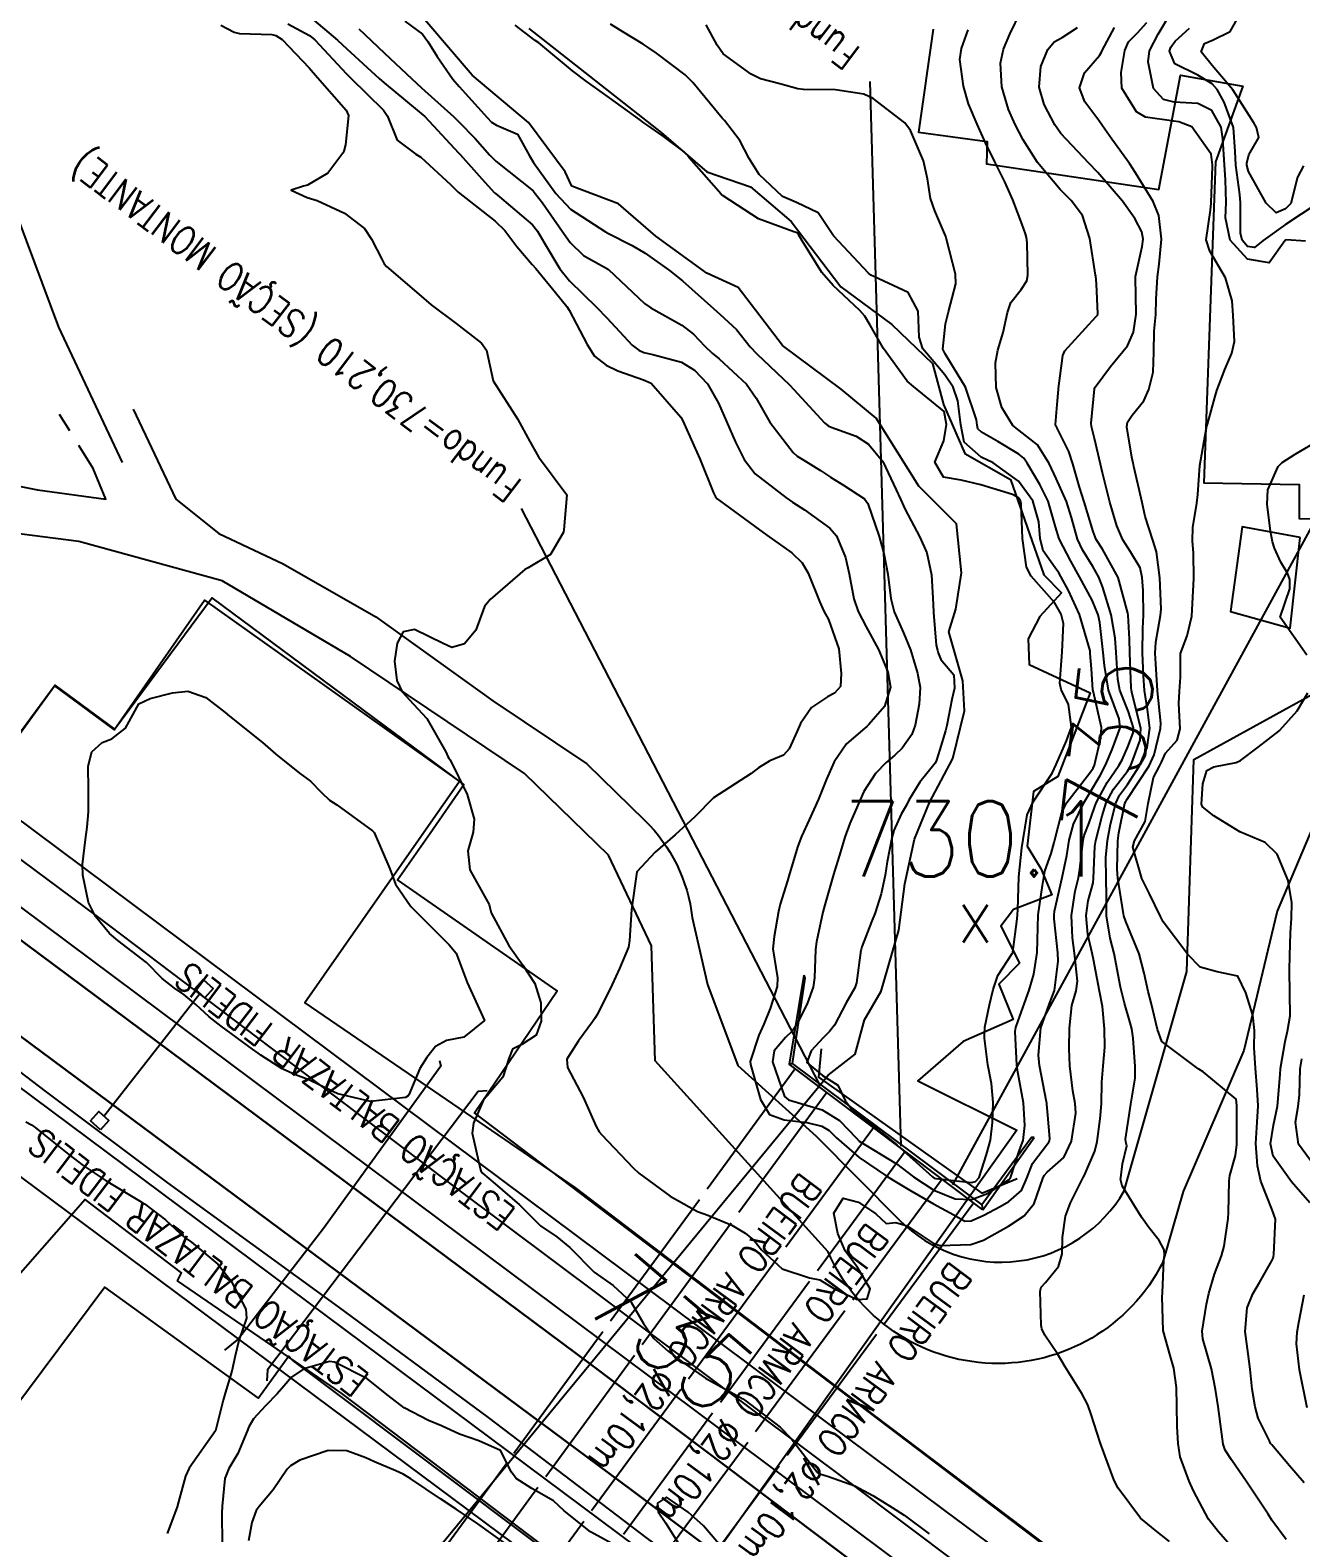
# Model space of a CAD drawing. Header units: metres. Extents: x 318500 to 325275, y 7408834 to 7428799.
# Drawn here: x 323478.1 to 323545.6, y 7420817.1 to 7420897 of the extents above; entities that cross this region are included whole.
import ezdxf
from ezdxf.enums import TextEntityAlignment as Align

# ---------------------------------------------------------------- set-up
doc = ezdxf.new("R2010")
doc.units = ezdxf.units.M
doc.header["$MEASUREMENT"] = 0
doc.linetypes.add('CONTINUO', pattern=[0])
doc.linetypes.add('TRACEJADO', pattern=[8.7, 8, -0.7])
for name, color, linetype in [('ALA', 45, 'Continuous'), ('BUEIRO', 151, 'Continuous'), ('Cotas', 45, 'Continuous'), ('Curvas de Nivel 1m', 11, 'Continuous'), ('Curvas de Nivel 5m', 15, 'Continuous'), ('Divisas', 45, 'Continuous'), ('Edificações', 30, 'Continuous'), ('Estação', 45, 'Continuous'), ('Hidrografia', 140, 'Continuous'), ('Linha Férrea', 20, 'Continuous'), ('PLATAFORMA', 45, 'Continuous'), ('Pontes_Viadutos_Tubos', 190, 'Continuous'), ('Pontos Cotados', 45, 'Continuous'), ('Pórticos', 45, 'Continuous'), ('TEXTO', 45, 'Continuous'), ('Vias Primárias', 230, 'Continuous'), ('Vias Secundárias', 230, 'Continuous')]:
    doc.layers.add(name, color=color, linetype=linetype)
doc.styles.add('ROMANS', font='romans', dxfattribs={"height": 0.2})
doc.styles.add('Style-STANDARD', font='STANDARD.shx')

# ---------------------------------------------------------------- blocks, each defined once
blk = doc.blocks.new('ELVTXT_52')
at = {"layer": 'Pontos Cotados', "linetype": 'Continuous', "style": 'Style-STANDARD'}
for s, height, p in [('730.1', 4, (0, 4)), ('x', 3, (0, 0))]:
    blk.add_text(s, height=height, dxfattribs=at).set_placement(p, align=Align.MIDDLE_CENTER)

msp = doc.modelspace()

# ---------------------------------------------------------------- linework, layer by layer
at = {"layer": 'ALA', "linetype": 'CONTINUO'}
for points in [[(323519.205, 7420846.707, 732.003), (323518.435, 7420841.983, 733.156)], [(323519.205, 7420846.707, 732.003), (323519.265, 7420846.564, 731.702), (323518.595, 7420842.023, 730.052)], [(323518.435, 7420841.983, 733.156), (323518.595, 7420842.023, 730.052), (323528.673, 7420834.513, 730.052), (323528.723, 7420834.243, 733.393)], [(323531.457, 7420838.082, 733.206), (323531.309, 7420838.091, 731.138), (323528.673, 7420834.513, 730.052)], [(323528.723, 7420834.243, 733.393), (323531.457, 7420838.082, 733.206)]]:
    msp.add_polyline3d(points, dxfattribs=at)
at = {"layer": 'BUEIRO', "linetype": 'TRACEJADO', "flags": 128}
for points in [[(323502.773, 7420811.246), (323522.914, 7420838.613)], [(323504.461, 7420809.997), (323524.593, 7420837.35)], [(323526.564, 7420835.867), (323506.398, 7420808.564)], [(323528.242, 7420834.605), (323508.087, 7420807.315)]]:
    msp.add_lwpolyline(points, dxfattribs=at)
at = {"layer": 'BUEIRO', "linetype": 'CONTINUO'}
msp.add_polyline3d([(323528.723, 7420834.243, 733.393), (323518.435, 7420841.983, 733.156)], dxfattribs=at)
at = {"layer": 'Curvas de Nivel 1m', "flags": 128}
for points, elevation in [([(323545.874, 7420885.734), (323544.861, 7420885.809), (323544.8, 7420885.783), (323544.769, 7420885.75), (323543.95, 7420884.595), (323542.785, 7420884.78), (323541.867, 7420885.789), (323541.622, 7420886.982), (323541.65, 7420887.792), (323541.627, 7420889.004), (323541.564, 7420889.793), (323541.482, 7420891.182), (323541.389, 7420891.795), (323540.889, 7420892.685), (323540.146, 7420893.065), (323538.893, 7420893.131), (323538.323, 7420893.267), (323537.799, 7420893.847), (323537.506, 7420895.266), (323537.583, 7420895.85), (323538.048, 7420896.739), (323538.701, 7420897.834)], 739), ([(323491.777, 7420897.296), (323492.932, 7420896.674), (323493.217, 7420896.437), (323494.903, 7420894.64), (323495.116, 7420894.417), (323496.875, 7420892.697), (323497.081, 7420892.387), (323497.593, 7420891.115), (323498.582, 7420890.364), (323498.848, 7420890.21), (323500.422, 7420888.748), (323500.82, 7420888.36), (323500.843, 7420888.34), (323502.798, 7420886.81), (323503.308, 7420886.302), (323503.948, 7420885.459), (323504.772, 7420884.493), (323504.957, 7420884.278), (323506.001, 7420883.018), (323506.613, 7420882.261), (323506.737, 7420882.068), (323507.694, 7420880.245), (323508.082, 7420879.618), (323508.699, 7420879.15), (323509.318, 7420878.843), (323510.692, 7420878.359), (323511.089, 7420878.196), (323512.663, 7420876.385), (323512.77, 7420876.178), (323513.358, 7420874.88), (323513.684, 7420874.164), (323514.413, 7420872.353), (323514.509, 7420872.152), (323514.608, 7420872.041), (323514.992, 7420871.756), (323516.587, 7420870.583), (323517.25, 7420870.113), (323518.571, 7420869.17), (323519.119, 7420868.645), (323519.442, 7420868.087), (323520.061, 7420866.553), (323520.273, 7420866.074), (323520.523, 7420865.619), (323521.061, 7420864.062), (323521.188, 7420862.761), (323521.154, 7420862.06), (323520.833, 7420861.706), (323520.472, 7420861.507), (323519.608, 7420860.938), (323519.029, 7420860.091), (323518.855, 7420859.682), (323518.43, 7420858.756), (323518.121, 7420858.406), (323517.393, 7420858.11), (323516.799, 7420857.733), (323516.413, 7420857.442), (323514.4, 7420856.15), (323513.418, 7420855.131), (323512.37, 7420854.18), (323511.3, 7420853.246), (323510.34, 7420852.2), (323510.041, 7420850.204), (323509.944, 7420848.556), (323509.882, 7420848.206), (323509.414, 7420847.072), (323509.024, 7420846.219), (323508.244, 7420844.642), (323508.085, 7420844.388), (323507.967, 7420844.233), (323507.233, 7420843.232), (323506.605, 7420842.246), (323506.649, 7420841.8), (323507.473, 7420840.237), (323508.164, 7420838.671), (323508.324, 7420838.39), (323508.469, 7420838.225), (323510.134, 7420836.465), (323510.432, 7420836.195), (323512.112, 7420834.971), (323513.557, 7420834.155), (323514.098, 7420833.957), (323515.386, 7420833.424), (323516.089, 7420832.995), (323516.573, 7420832.601), (323516.957, 7420832.107), (323518.065, 7420831.097), (323519.511, 7420830.623), (323520.057, 7420830.518), (323520.812, 7420830.059), (323522.041, 7420829.463), (323522.575, 7420829.498), (323522.738, 7420830.03), (323522.067, 7420831.164), (323521.408, 7420832.05), (323521.01, 7420832.977), (323520.807, 7420834.059), (323521.306, 7420834.858), (323522.109, 7420834.642), (323523.037, 7420834.026), (323523.584, 7420833.507), (323524.095, 7420833.558), (323524.705, 7420833.393), (323526.085, 7420832.46), (323526.436, 7420832.338), (323528.084, 7420832.404), (323528.756, 7420832.622), (323530.094, 7420833.364), (323530.912, 7420833.928), (323531.455, 7420834.575), (323531.921, 7420835.913), (323531.978, 7420836.067), (323532.135, 7420836.243), (323533.021, 7420837.022), (323533.428, 7420837.891), (323533.661, 7420839.374), (323533.639, 7420839.888), (323533.508, 7420840.572), (323533.343, 7420841.893), (323533.31, 7420842.808), (323533.326, 7420843.894), (323533.456, 7420845.096), (323533.691, 7420845.889), (323533.753, 7420846.402), (323533.603, 7420847.89), (323533.493, 7420848.702), (323533.432, 7420849.893), (323533.631, 7420851.188), (323533.8, 7420851.888), (323533.88, 7420852.354), (323534.051, 7420853.885), (323534.113, 7420854.145), (323534.384, 7420854.818), (323534.651, 7420855.623), (323534.742, 7420855.877), (323535.326, 7420856.955), (323535.949, 7420857.865), (323536.125, 7420858.162), (323536.435, 7420858.863), (323536.71, 7420859.592), (323536.723, 7420859.856), (323536.463, 7420860.708), (323536.013, 7420861.865), (323535.904, 7420862.448), (323535.818, 7420863.867), (323535.754, 7420864.625), (323535.549, 7420865.87), (323535.107, 7420867.319), (323534.887, 7420867.877), (323534.566, 7420868.449), (323534.02, 7420869.334), (323533.762, 7420869.892), (323533.441, 7420871.054), (323533.179, 7420871.901), (323532.628, 7420873.126), (323532.247, 7420873.916), (323531.627, 7420874.903), (323530.657, 7420875.674), (323530.318, 7420875.943), (323529.736, 7420876.887), (323529.436, 7420877.953), (323529.391, 7420879.272), (323529.514, 7420879.952), (323529.802, 7420880.877), (323530.043, 7420881.947), (323530.208, 7420882.486), (323530.758, 7420883.169), (323531.065, 7420883.636), (323531.111, 7420883.935), (323531.072, 7420885.66), (323531.038, 7420885.936), (323530.985, 7420886.121), (323530.807, 7420886.632), (323530.32, 7420887.945), (323529.898, 7420888.885), (323529.358, 7420889.955), (323528.865, 7420890.973), (323528.42, 7420891.967), (323527.964, 7420893.047), (323527.689, 7420893.978), (323527.505, 7420895.397), (323527.582, 7420895.98), (323527.937, 7420896.968)], 734), ([(323492.942, 7420897.682), (323494.417, 7420896.425), (323494.923, 7420895.959), (323496.63, 7420894.394), (323496.897, 7420894.158), (323498.031, 7420893.225), (323498.873, 7420892.532), (323499.056, 7420892.358), (323500.851, 7420890.441), (323500.9, 7420890.389), (323500.945, 7420890.339), (323502.098, 7420889.054), (323502.773, 7420888.311), (323502.819, 7420888.265), (323503.028, 7420888.096), (323504.795, 7420886.607), (323505.059, 7420886.277), (323505.417, 7420885.64), (323506.233, 7420884.265), (323506.761, 7420883.633), (323508.184, 7420882.238), (323508.731, 7420881.66), (323510.092, 7420880.209), (323510.438, 7420879.935), (323510.706, 7420879.821), (323511.187, 7420879.713), (323512.701, 7420879.3), (323513.406, 7420878.875), (323514.083, 7420878.159), (323514.675, 7420877.119), (323515.091, 7420876.144), (323515.568, 7420875.055), (323516.03, 7420874.129), (323516.629, 7420873.371), (323518.255, 7420872.104), (323518.606, 7420871.864), (323519.238, 7420871.452), (323520.586, 7420870.487), (323520.949, 7420870.064), (323521.424, 7420868.913), (323521.618, 7420868.054), (323521.866, 7420866.724), (323522.095, 7420866.047), (323522.518, 7420865.237), (323523.175, 7420864.033), (323523.679, 7420862.837), (323523.809, 7420862.027), (323523.499, 7420860.996), (323522.671, 7420860.038), (323522.553, 7420859.935), (323522.447, 7420859.853), (323521.476, 7420859.013), (323520.813, 7420858.064), (323520.411, 7420857.132), (323519.997, 7420856.076), (323519.498, 7420854.968), (323519.079, 7420854.089), (323518.881, 7420853.574), (323518.451, 7420852.098), (323518.336, 7420851.738), (323517.942, 7420850.486), (323517.861, 7420850.105), (323517.628, 7420848.779), (323517.562, 7420848.107), (323517.803, 7420846.569), (323517.793, 7420846.105), (323517.416, 7420844.941), (323517.081, 7420844.112), (323516.821, 7420843.522), (323516.361, 7420842.118), (323516.367, 7420841.958), (323516.906, 7420840.109), (323517.375, 7420839.305), (323518.169, 7420839.023), (323519.363, 7420838.883), (323520.166, 7420838.678), (323520.55, 7420838.45), (323520.95, 7420838.058), (323522.145, 7420837.023), (323523.63, 7420836.018), (323524.126, 7420835.718), (323524.841, 7420835.281), (323526.108, 7420834.553), (323527.186, 7420833.974), (323527.774, 7420833.642), (323528.097, 7420833.646), (323528.769, 7420833.953), (323529.64, 7420834.412), (323530.111, 7420834.682), (323530.78, 7420835.27), (323531.069, 7420835.926), (323531.369, 7420836.694), (323532.157, 7420837.742), (323532.238, 7420837.829), (323532.274, 7420837.908), (323532.286, 7420838.033), (323532.174, 7420839.277), (323532.122, 7420839.854), (323532.117, 7420839.911), (323532.104, 7420839.989), (323531.734, 7420841.917), (323531.68, 7420842.457), (323531.803, 7420843.917), (323532.252, 7420845.151), (323532.528, 7420845.906), (323532.733, 7420847.454), (323532.712, 7420847.904), (323532.51, 7420849.714), (323532.506, 7420849.907), (323532.534, 7420850.119), (323532.947, 7420851.901), (323533.181, 7420853.074), (323533.315, 7420853.896), (323533.537, 7420854.739), (323534.088, 7420855.885), (323534.405, 7420856.415), (323534.959, 7420857.33), (323535.249, 7420857.872), (323535.591, 7420858.71), (323536.024, 7420859.864), (323535.973, 7420860.35), (323535.402, 7420861.871), (323535.186, 7420863.18), (323535.127, 7420863.874), (323534.935, 7420865.465), (323534.845, 7420865.877), (323534.541, 7420866.646), (323533.868, 7420867.89), (323533.392, 7420868.721), (323532.786, 7420869.907), (323532.59, 7420870.558), (323532.195, 7420871.916), (323531.753, 7420872.793), (323531.078, 7420873.933), (323530.901, 7420874.194), (323530.645, 7420874.406), (323529.512, 7420875.091), (323528.656, 7420875.584), (323528.462, 7420875.767), (323528.425, 7420875.964), (323528.394, 7420876.235), (323527.81, 7420877.973), (323526.716, 7420879.744), (323526.603, 7420879.992), (323526.733, 7420881.34), (323526.893, 7420881.988), (323527.281, 7420883.463), (323527.269, 7420883.983), (323526.798, 7420885.844), (323526.75, 7420885.991), (323526.165, 7420887.351), (323525.941, 7420888.003), (323525.78, 7420889.061), (323525.568, 7420890.009), (323524.874, 7420891.624), (323524.58, 7420892.023), (323522.893, 7420893.328), (323522.399, 7420893.554), (323520.896, 7420893.78), (323519.19, 7420893.801), (323518.896, 7420893.844), (323517.937, 7420894.11), (323516.904, 7420894.377), (323516.415, 7420894.62), (323514.923, 7420895.698), (323514.595, 7420896.155), (323514.012, 7420897.236)], 733), ([(323495.552, 7420897.027), (323496.21, 7420896.401), (323496.92, 7420895.729), (323498.367, 7420894.368), (323498.893, 7420893.89), (323500.604, 7420892.343), (323500.867, 7420892.088), (323501.736, 7420891.204), (323502.516, 7420890.315), (323502.845, 7420889.99), (323504.219, 7420888.899), (323504.822, 7420888.406), (323504.933, 7420888.279), (323505.317, 7420887.771), (323506.372, 7420886.264), (323506.784, 7420885.668), (323507.5, 7420884.972), (323508.77, 7420884.271), (323508.796, 7420884.256), (323508.834, 7420884.229), (323510.743, 7420882.431), (323511.068, 7420882.197), (323512.726, 7420881.269), (323513.351, 7420880.802), (323513.955, 7420880.161), (323514.345, 7420879.786), (323514.71, 7420879.48), (323516.156, 7420878.128), (323516.679, 7420877.395), (323517.408, 7420876.113), (323518.644, 7420874.5), (323518.855, 7420874.309), (323519.211, 7420874.091), (323520.094, 7420873.54), (323520.627, 7420873.199), (323521.321, 7420872.76), (323522.43, 7420872.043), (323522.606, 7420871.791), (323523.21, 7420870.034), (323523.461, 7420869.141), (323523.672, 7420868.029), (323523.828, 7420866.74), (323524.012, 7420866.025), (323524.513, 7420864.919), (323524.884, 7420864.014), (323525.257, 7420862.778), (323525.387, 7420862.006), (323525.344, 7420861.13), (323525.123, 7420860.01), (323524.942, 7420859.513), (323524.432, 7420858.789), (323524.038, 7420858.411), (323523.584, 7420858.028), (323523.011, 7420857.437), (323522.404, 7420856.48), (323522.196, 7420856.043), (323521.65, 7420854.782), (323521.381, 7420854.055), (323521.149, 7420853.267), (323520.786, 7420852.063), (323520.324, 7420850.461), (323520.227, 7420850.071), (323519.888, 7420848.485), (323519.832, 7420848.077), (323519.771, 7420846.574), (323519.71, 7420846.078), (323519.408, 7420845.239), (323518.828, 7420844.091), (323518.585, 7420843.745), (323518.23, 7420843.406), (323517.632, 7420842.685), (323517.547, 7420842.1), (323518.183, 7420840.263), (323518.396, 7420840.088), (323520.175, 7420839.552), (323521.104, 7420838.991), (323522, 7420838.042), (323522.158, 7420837.895), (323522.51, 7420837.68), (323524.14, 7420836.678), (323525.038, 7420836.001), (323526.119, 7420835.283), (323527.258, 7420834.828), (323528.112, 7420834.783), (323528.964, 7420835.105), (323530.129, 7420835.857), (323530.172, 7420835.896), (323530.192, 7420835.939), (323530.678, 7420837.406), (323530.86, 7420837.929), (323530.962, 7420838.722), (323530.879, 7420839.93), (323530.586, 7420841.553), (323530.527, 7420841.935), (323530.448, 7420843.726), (323530.48, 7420843.936), (323530.601, 7420844.292), (323531.192, 7420845.926), (323531.426, 7420846.769), (323531.613, 7420847.92), (323531.637, 7420848.583), (323531.669, 7420849.92), (323531.899, 7420851.48), (323531.957, 7420851.916), (323532.018, 7420852.242), (323532.359, 7420853.182), (323532.512, 7420853.763), (323532.544, 7420853.907), (323532.922, 7420855.372), (323533.19, 7420855.898), (323534.416, 7420857.477), (323534.58, 7420857.717), (323534.652, 7420857.878), (323534.991, 7420859.325), (323535.038, 7420859.874), (323534.604, 7420861.753), (323534.578, 7420861.879), (323534.491, 7420862.997), (323534.427, 7420863.809), (323534.426, 7420863.881), (323534.421, 7420863.962), (323533.861, 7420865.89), (323533.281, 7420867.167), (323532.871, 7420867.905), (323532.757, 7420868.103), (323532.565, 7420868.379), (323531.932, 7420869.278), (323531.771, 7420869.922), (323531.704, 7420870.813), (323531.384, 7420871.928), (323530.626, 7420872.985), (323529.265, 7420873.954), (323528.643, 7420874.26), (323527.731, 7420875.054), (323527.552, 7420875.977), (323527.403, 7420877.255), (323527.155, 7420877.983), (323526.7, 7420878.639), (323525.526, 7420880.008), (323525.341, 7420880.626), (323525.287, 7420882.012), (323524.755, 7420883.008), (323522.936, 7420883.869), (323522.768, 7420883.936), (323522.638, 7420884.042), (323520.799, 7420886), (323520.758, 7420886.071), (323519.971, 7420887.242), (323518.817, 7420887.799), (323518.079, 7420888.107), (323516.837, 7420889.275), (323516.309, 7420890.128), (323515.81, 7420891.087), (323514.992, 7420892.148), (323514.872, 7420892.283), (323513.312, 7420894.174), (323512.906, 7420894.59), (323511.385, 7420895.733), (323510.928, 7420896.036), (323510.666, 7420896.204), (323509.587, 7420896.871), (323508.94, 7420897.276)], 732), ([(323498.003, 7420897.436), (323498.934, 7420896.738), (323499.227, 7420896.357), (323499.719, 7420895.551), (323500.559, 7420894.343), (323500.894, 7420893.958), (323502.378, 7420892.317), (323502.613, 7420892.059), (323502.866, 7420891.899), (323503.998, 7420891.429), (323504.635, 7420890.283), (323504.845, 7420889.913), (323506.031, 7420888.268), (323506.808, 7420887.438), (323508.665, 7420886.232), (323508.741, 7420886.182), (323508.789, 7420886.156), (323510.09, 7420885.517), (323510.779, 7420885.103), (323512.07, 7420884.187), (323512.762, 7420883.627), (323514.41, 7420882.155), (323514.582, 7420881.997), (323514.737, 7420881.859), (323515.626, 7420881.034), (323516.353, 7420880.126), (323516.714, 7420879.744), (323518.451, 7420878.102), (323518.686, 7420877.85), (323520.314, 7420876.075), (323520.511, 7420875.925), (323520.658, 7420875.855), (323521.982, 7420875.378), (323522.649, 7420874.941), (323523.407, 7420874.032), (323524.117, 7420872.526), (323524.34, 7420872.023), (323524.602, 7420871.479), (323525.371, 7420870.008), (323525.746, 7420869.176), (323525.987, 7420867.999), (323526.086, 7420866.447), (323526.106, 7420865.996), (323526.244, 7420864.254), (323526.313, 7420863.993), (323526.356, 7420863.85), (323526.495, 7420863.504), (323527.185, 7420862.678), (323527.221, 7420861.979), (323527.08, 7420861.372), (323526.807, 7420859.985), (323526.732, 7420859.699), (323526.431, 7420858.715), (323526.264, 7420858.151), (323526.185, 7420857.994), (323525.377, 7420856.973), (323524.786, 7420856.014), (323524.657, 7420855.755), (323524.389, 7420855.282), (323523.993, 7420854.407), (323523.878, 7420854.025), (323523.638, 7420852.74), (323523.531, 7420852.028), (323523.325, 7420851.035), (323522.997, 7420850.033), (323522.806, 7420849.542), (323522.293, 7420848.223), (323522.25, 7420848.082), (323522.243, 7420848.041), (323522.007, 7420846.301), (323521.915, 7420846.045), (323521.452, 7420845.252), (323520.843, 7420844.061), (323520.581, 7420843.719), (323520.23, 7420843.384), (323519.605, 7420842.693), (323519.373, 7420842.078), (323520.2, 7420841.383), (323521.008, 7420840.873), (323521.399, 7420840.052), (323521.747, 7420839.617), (323522.172, 7420839.25), (323523.748, 7420838.024), (323524.155, 7420837.699), (323526.044, 7420835.991), (323526.129, 7420835.931), (323526.219, 7420835.899), (323528.126, 7420835.7), (323528.334, 7420835.751), (323528.524, 7420835.956), (323528.913, 7420837.188), (323529.132, 7420837.95), (323529.244, 7420838.874), (323529.275, 7420839.949), (323529.19, 7420840.955), (323528.991, 7420841.952), (323528.811, 7420843.374), (323528.833, 7420843.954), (323529.071, 7420845.132), (323529.281, 7420845.95), (323529.522, 7420846.697), (323530.289, 7420847.873), (323530.313, 7420847.916), (323530.314, 7420847.94), (323530.543, 7420849.711), (323530.563, 7420849.936), (323530.58, 7420850.194), (323530.639, 7420851.936), (323530.804, 7420853.493), (323530.859, 7420853.933), (323531.081, 7420855.238), (323531.403, 7420855.925), (323532.415, 7420857.45), (323532.617, 7420857.907), (323533.165, 7420859.173), (323533.44, 7420859.895), (323533.268, 7420861.098), (323532.889, 7420861.904), (323532.82, 7420862.242), (323532.943, 7420863.903), (323533.007, 7420865.419), (323532.893, 7420865.905), (323532.539, 7420866.523), (323531.294, 7420867.929), (323531.043, 7420868.411), (323530.829, 7420869.936), (323530.765, 7420871.781), (323530.721, 7420871.938), (323530.612, 7420872.086), (323530.295, 7420872.263), (323528.622, 7420872.791), (323527.564, 7420873.038), (323526.628, 7420873.195), (323526.163, 7420873.997), (323526.651, 7420875.127), (323526.8, 7420875.988), (323526.67, 7420876.685), (323525.036, 7420878.015), (323524.694, 7420878.303), (323523.443, 7420880.033), (323522.732, 7420881.267), (323522.45, 7420881.757), (323522.194, 7420882.048), (323520.76, 7420883.379), (323520.158, 7420884.079), (323519.127, 7420885.763), (323518.921, 7420886.098), (323518.866, 7420886.164), (323518.801, 7420886.198), (323518.669, 7420886.234), (323516.802, 7420886.931), (323514.923, 7420888.148), (323514.821, 7420888.245), (323513.117, 7420890.176), (323513.001, 7420890.327), (323512.853, 7420890.486), (323511.725, 7420891.327), (323510.867, 7420891.921), (323510.704, 7420892.038), (323510.476, 7420892.206), (323508.887, 7420893.356), (323507.638, 7420894.249), (323506.908, 7420894.803), (323505.126, 7420896.278), (323504.931, 7420896.407), (323503.867, 7420897.224)], 731), ([(323541.876, 7420816.413), (323541.232, 7420817.128), (323540.719, 7420817.788), (323539.912, 7420819.292), (323539.685, 7420819.804), (323539.22, 7420821.098), (323539.102, 7420821.813), (323539.053, 7420822.714), (323539.032, 7420823.814), (323539.013, 7420824.786), (323538.877, 7420825.817), (323538.675, 7420826.489), (323538.312, 7420827.826), (323538.254, 7420829.62), (323538.269, 7420829.827), (323538.339, 7420831.563), (323538.374, 7420831.826), (323538.364, 7420832.107), (323538.088, 7420832.607), (323537.555, 7420833.298), (323537.163, 7420833.844), (323536.125, 7420835.511), (323536.048, 7420835.861), (323536.051, 7420835.941), (323536.142, 7420836.684), (323536.372, 7420837.641), (323536.317, 7420837.858), (323536.303, 7420837.999), (323536.582, 7420839.854), (323536.814, 7420841.238), (323536.826, 7420841.851), (323536.717, 7420843.369), (323536.645, 7420843.854), (323536.563, 7420844.175), (323536.254, 7420845.228), (323536.088, 7420845.862), (323536.043, 7420846.083), (323535.699, 7420847.866), (323535.491, 7420848.679), (323535.289, 7420849.87), (323535.301, 7420850.9), (323535.284, 7420851.871), (323535.265, 7420852.962), (323535.343, 7420853.87), (323535.511, 7420854.741), (323535.795, 7420855.866), (323535.991, 7420856.278), (323536.41, 7420856.846), (323537.055, 7420857.85), (323537.456, 7420858.824), (323537.597, 7420859.843), (323537.471, 7420860.839), (323537.315, 7420861.847), (323537.266, 7420862.627), (323537.214, 7420863.849), (323537.231, 7420865.137), (323537.265, 7420865.849), (323537.238, 7420867.162), (323537.2, 7420867.85), (323537.088, 7420868.375), (323536.574, 7420869.226), (323536.166, 7420869.864), (323535.851, 7420870.608), (323535.482, 7420871.871), (323535.083, 7420873.426), (323534.974, 7420873.877), (323534.654, 7420875.243), (323534.526, 7420875.749), (323534.496, 7420875.882), (323534.486, 7420876.059), (323534.654, 7420877.881), (323534.659, 7420877.912), (323534.691, 7420877.969), (323535.503, 7420879.077), (323536.163, 7420879.866), (323536.409, 7420880.177), (323536.73, 7420880.899), (323536.867, 7420881.858), (323536.83, 7420883.799), (323536.83, 7420883.859), (323537.2, 7420885.448), (323537.246, 7420885.853), (323537.182, 7420886.233), (323536.811, 7420886.942), (323536.145, 7420887.867), (323534.843, 7420889.389), (323534.353, 7420889.887), (323532.873, 7420891.465), (323532.554, 7420891.915), (323531.977, 7420893.01), (323531.714, 7420893.928), (323531.811, 7420895.032), (323532.172, 7420895.921), (323532.522, 7420896.331), (323532.94, 7420896.561), (323533.752, 7420897.094)], 736), ([(323544.852, 7420816.708), (323544.092, 7420817.747), (323543.895, 7420818.053), (323542.758, 7420819.762), (323541.932, 7420820.942), (323541.608, 7420821.455), (323541.502, 7420821.784), (323541.429, 7420822.304), (323541.224, 7420823.787), (323541.094, 7420824.678), (323540.869, 7420825.791), (323540.423, 7420827.389), (323540.381, 7420827.796), (323540.614, 7420829.222), (323540.729, 7420829.793), (323541.031, 7420830.825), (323541.414, 7420831.787), (323541.558, 7420832.313), (323541.765, 7420833.783), (323541.787, 7420834.101), (323541.815, 7420835.783), (323541.851, 7420836.067), (323542.15, 7420837.119), (323542.23, 7420837.708), (323542.229, 7420837.779), (323542.23, 7420837.849), (323542.23, 7420839.779), (323542.185, 7420840.123), (323540.434, 7420841.571), (323540.209, 7420841.723), (323540.074, 7420841.802), (323538.23, 7420843.19), (323538.002, 7420843.834), (323537.662, 7420845.247), (323537.508, 7420845.841), (323537.3, 7420846.819), (323537.036, 7420847.849), (323536.316, 7420849.564), (323536.223, 7420849.861), (323536.203, 7420849.98), (323535.897, 7420851.864), (323535.859, 7420852.353), (323535.898, 7420853.865), (323535.953, 7420854.287), (323536.279, 7420855.861), (323536.316, 7420855.945), (323536.402, 7420856.066), (323537.566, 7420857.843), (323537.836, 7420858.432), (323538.168, 7420859.834), (323538.181, 7420860.108), (323538.009, 7420861.837), (323537.918, 7420863.262), (323537.89, 7420863.839), (323537.924, 7420864.423), (323538.173, 7420865.835), (323538.198, 7420866.172), (323538.125, 7420867.837), (323537.954, 7420869.219), (323537.762, 7420869.842), (323537.35, 7420871.098), (323537.195, 7420871.851), (323536.741, 7420873.756), (323536.725, 7420873.859), (323536.714, 7420873.933), (323536.644, 7420874.259), (323536.376, 7420875.863), (323536.41, 7420876.117), (323536.669, 7420876.48), (323537.277, 7420877.255), (323537.548, 7420877.847), (323537.772, 7420878.775), (323537.807, 7420879.844), (323537.836, 7420880.948), (323537.91, 7420881.842), (323537.943, 7420882.652), (323538, 7420883.842), (323538.096, 7420884.524), (323538.214, 7420885.839), (323538.077, 7420887.105), (323537.781, 7420887.846), (323536.843, 7420889.377), (323536.514, 7420889.863), (323535.586, 7420891.156), (323535.085, 7420891.878), (323534.883, 7420892.153), (323534.142, 7420893.141), (323533.87, 7420893.895), (323534.123, 7420894.681), (323534.926, 7420895.603), (323535.028, 7420895.78), (323535.064, 7420895.879), (323535.714, 7420897.107)], 737), ([(323545.805, 7420819.722), (323545.031, 7420820.636), (323544.077, 7420821.748), (323544.022, 7420821.82), (323543.952, 7420821.951), (323543.364, 7420823.162), (323543.192, 7420823.762), (323543.039, 7420824.709), (323542.925, 7420825.766), (323542.823, 7420826.582), (323542.663, 7420827.77), (323542.78, 7420829.028), (323543.075, 7420829.765), (323543.435, 7420830.383), (323544.077, 7420831.532), (323544.151, 7420831.677), (323544.177, 7420831.749), (323544.199, 7420831.866), (323544.274, 7420833.747), (323544.107, 7420834.235), (323543.499, 7420835.759), (323543.327, 7420836.578), (323543.228, 7420837.764), (323543.299, 7420838.891), (323543.355, 7420839.762), (323543.312, 7420840.645), (323543.225, 7420841.765), (323543.145, 7420842.847), (323543.166, 7420843.766), (323543.076, 7420844.595), (323542.705, 7420845.773), (323542.273, 7420846.654), (323541.184, 7420846.884), (323540.28, 7420847.14), (323539.615, 7420847.81), (323538.316, 7420849.556), (323538.171, 7420849.832), (323537.563, 7420851.072), (323537.17, 7420851.848), (323536.702, 7420853.518), (323536.791, 7420853.854), (323537.349, 7420854.882), (323537.514, 7420855.843), (323537.791, 7420857.217), (323538.12, 7420857.834), (323538.215, 7420858.042), (323538.43, 7420858.522), (323539.047, 7420859.215), (323539.217, 7420859.818), (323539.138, 7420861.152), (323539.181, 7420861.819), (323539.223, 7420862.554), (323539.228, 7420863.819), (323539.58, 7420864.748), (323539.839, 7420865.81), (323539.87, 7420866.48), (323539.934, 7420867.809), (323539.915, 7420869.152), (323539.863, 7420869.811), (323539.888, 7420870.513), (323540.104, 7420871.808), (323540.146, 7420872.278), (323540.251, 7420873.806), (323540.588, 7420875.73), (323540.604, 7420875.801), (323540.616, 7420875.845), (323540.663, 7420876.008), (323541.05, 7420877.431), (323541.169, 7420877.795), (323541.579, 7420878.92), (323541.965, 7420879.788), (323542.1, 7420880.413), (323542.035, 7420881.787), (323541.974, 7420882.565), (323541.626, 7420883.791), (323540.791, 7420885.202), (323540.602, 7420885.803), (323540.816, 7420887.394), (323540.858, 7420887.761), (323540.86, 7420887.8), (323540.937, 7420889.711), (323540.935, 7420889.799), (323540.858, 7420890.366), (323539.841, 7420891.816), (323539.134, 7420892.078), (323538.883, 7420892.114), (323537.372, 7420892.34), (323536.888, 7420892.621), (323536.105, 7420893.868), (323536.077, 7420894.704), (323536.266, 7420895.867), (323536.465, 7420896.336), (323536.944, 7420896.816), (323537.437, 7420897.369)], 738), ([(323545.771, 7420889.736), (323545.449, 7420889.133), (323545.092, 7420887.746), (323544.817, 7420887.457), (323544.309, 7420887.252), (323543.787, 7420887.766), (323542.845, 7420889.434), (323542.752, 7420889.781), (323542.75, 7420889.882), (323542.858, 7420890.329), (323543.39, 7420891.255), (323543.271, 7420891.774), (323543.136, 7420892.03), (323542.886, 7420892.418), (323542.009, 7420893.789), (323540.919, 7420895.08), (323540.336, 7420895.809), (323540.501, 7420896.242), (323540.939, 7420896.421), (323541.864, 7420896.878), (323542.385, 7420897.789)], 741), ([(323545.953, 7420863.728), (323544.53, 7420865.75), (323545.047, 7420867.248), (323545.04, 7420867.743), (323544.913, 7420868.094), (323544.569, 7420868.664), (323544.229, 7420869.408), (323544.127, 7420869.757), (323544.022, 7420870.325), (323543.829, 7420871.762), (323543.866, 7420872.516), (323544.425, 7420873.753), (323544.642, 7420873.976), (323545.32, 7420874.413), (323546.655, 7420875.187)], 739), ([(323546.113, 7420834.607), (323545.122, 7420835.735), (323544.15, 7420837.095), (323544.022, 7420837.752), (323544.17, 7420838.748), (323544.392, 7420839.747), (323544.519, 7420841.432), (323544.541, 7420841.745), (323544.789, 7420843.184), (323544.925, 7420843.74), (323545.066, 7420844.556), (323545.047, 7420845.738), (323545.017, 7420847.001), (323545.05, 7420847.739), (323545.084, 7420848.962), (323545.127, 7420849.738), (323545.152, 7420850.562), (323544.953, 7420851.741), (323544.361, 7420853.143), (323543.737, 7420853.76), (323542.378, 7420854.335), (323541, 7420855.185), (323540.398, 7420855.669), (323540.347, 7420855.801), (323540.411, 7420856.893), (323540.627, 7420857.589), (323541.003, 7420857.794), (323542.189, 7420858.017), (323542.425, 7420858.125), (323543.362, 7420858.84), (323544.449, 7420859.688), (323544.482, 7420859.717), (323544.515, 7420859.749), (323545.435, 7420860.766), (323545.994, 7420861.727)], 739), ([(323477.863, 7420838.924), (323478.152, 7420838.756), (323478.227, 7420838.704), (323478.326, 7420838.627), (323479.347, 7420837.811), (323480.139, 7420837.178), (323480.895, 7420836.589), (323482.118, 7420835.773), (323483.992, 7420834.661), (323484.101, 7420834.594), (323484.166, 7420834.549), (323485.274, 7420833.714), (323486.084, 7420832.954), (323486.318, 7420832.752), (323486.668, 7420832.511), (323488.063, 7420831.353), (323488.753, 7420830.483), (323489.55, 7420828.952), (323489.579, 7420828.474), (323489.186, 7420827.3), (323488.989, 7420826.48), (323488.802, 7420825.667), (323488.443, 7420824.485), (323488.337, 7420824.114), (323487.94, 7420822.49), (323486.539, 7420820.511), (323486.342, 7420820.085), (323485.922, 7420818.52), (323485.917, 7420818.493), (323485.888, 7420818.394), (323485.362, 7420817.034)], 736), ([(323545.97, 7420823.72), (323545.551, 7420825.727), (323545.401, 7420827.116), (323545.433, 7420827.729), (323545.515, 7420828.24), (323545.798, 7420829.724)], 739), ([(323503.632, 7420816.283), (323501.878, 7420817.541), (323500.729, 7420818.322), (323499.898, 7420818.875), (323498.328, 7420819.94), (323497.917, 7420820.188), (323497.529, 7420820.366), (323496.39, 7420820.848), (323495.927, 7420821.054), (323494.911, 7420821.419), (323493.93, 7420821.449), (323492.416, 7420820.924), (323491.922, 7420820.634), (323491.74, 7420820.443), (323490.998, 7420819.36), (323490.255, 7420818.465), (323490.104, 7420818.249), (323489.877, 7420817.607), (323489.689, 7420816.646)], 734)]:
    msp.add_lwpolyline(points, dxfattribs=dict(at, elevation=elevation))
at = {"layer": 'Curvas de Nivel 1m', "elevation": 736, "flags": 128}
msp.add_lwpolyline([(323486.463, 7420861.807), (323487.423, 7420861.469), (323488.452, 7420860.676), (323488.675, 7420860.488), (323490.429, 7420859.081), (323491.144, 7420858.459), (323492.405, 7420857.447), (323492.99, 7420857.022), (323493.566, 7420856.422), (323494, 7420856.022), (323494.39, 7420855.766), (323496.285, 7420854.391), (323496.369, 7420854.305), (323497.212, 7420852.377), (323497.506, 7420851.547), (323498.32, 7420850.36), (323500.291, 7420848.406), (323500.364, 7420848.329), (323500.726, 7420847.883), (323501.322, 7420846.319), (323502.24, 7420844.31), (323501.135, 7420843.412), (323500.224, 7420843.239), (323499.632, 7420842.925), (323499.175, 7420842.346), (323498.799, 7420841.753), (323498.222, 7420840.359), (323498.179, 7420840.295), (323498.034, 7420840.218), (323496.176, 7420840.007), (323494.438, 7420840.407), (323494.182, 7420840.527), (323492.905, 7420841.144), (323492.195, 7420841.422), (323491.483, 7420841.735), (323490.34, 7420842.468), (323490.211, 7420842.56), (323489.904, 7420842.783), (323488.233, 7420844.008), (323487.609, 7420844.499), (323486.889, 7420845.153), (323486.252, 7420845.684), (323485.753, 7420846.026), (323485.108, 7420846.537), (323484.273, 7420847.387), (323482.746, 7420848.565), (323482.294, 7420848.931), (323481.552, 7420849.831), (323481.194, 7420850.587), (323480.887, 7420852.036), (323480.871, 7420852.592), (323481.03, 7420853.92), (323481.116, 7420854.589), (323481.181, 7420855.391), (323481.178, 7420856.588), (323481.165, 7420857.832), (323481.365, 7420858.586), (323481.915, 7420859.09), (323482.431, 7420859.281), (323483.152, 7420859.85), (323483.538, 7420860.559), (323483.869, 7420861.143), (323484.459, 7420861.417), (323485.647, 7420861.717)], close=True, dxfattribs=at)
at = {"layer": 'Curvas de Nivel 5m', "flags": 128}
for points, elevation in [([(323538.65, 7420816.597), (323537.881, 7420817.215), (323537.106, 7420817.838), (323535.914, 7420819.448), (323535.709, 7420819.853), (323535.217, 7420821.145), (323534.965, 7420821.865), (323534.483, 7420823.351), (323534.313, 7420823.875), (323533.979, 7420824.475), (323533.092, 7420825.894), (323532.685, 7420826.578), (323532.017, 7420827.583), (323531.857, 7420827.912), (323531.832, 7420828.103), (323531.778, 7420829.913), (323531.832, 7420830.133), (323532.057, 7420830.368), (323532.747, 7420831.223), (323532.945, 7420831.897), (323532.951, 7420832.76), (323533.114, 7420833.895), (323533.387, 7420834.614), (323534.016, 7420835.882), (323534.057, 7420835.955), (323534.133, 7420836.087), (323534.669, 7420837.358), (323534.795, 7420837.874), (323534.968, 7420839.076), (323535.023, 7420839.872), (323535.045, 7420841.023), (323535.12, 7420841.871), (323535.202, 7420842.893), (323535.193, 7420843.87), (323535.076, 7420845.047), (323534.929, 7420845.873), (323534.607, 7420847.555), (323534.539, 7420847.878), (323534.305, 7420848.871), (323534.209, 7420849.882), (323534.328, 7420850.659), (323534.583, 7420851.632), (323534.612, 7420851.877), (323534.683, 7420853.559), (323534.734, 7420853.876), (323535.075, 7420855.188), (323535.285, 7420855.871), (323535.666, 7420856.609), (323536.417, 7420857.567), (323536.596, 7420857.857), (323537.082, 7420859.208), (323537.124, 7420859.85), (323536.661, 7420861.673), (323536.619, 7420861.858), (323536.612, 7420861.989), (323536.537, 7420863.859), (323536.511, 7420864.578), (323536.447, 7420865.861), (323536.439, 7420865.953), (323535.923, 7420867.866), (323535.088, 7420869.362), (323534.755, 7420869.878), (323534.586, 7420870.305), (323534.111, 7420871.887), (323533.862, 7420872.651), (323533.509, 7420873.897), (323533.303, 7420874.556), (323532.659, 7420875.827), (323532.627, 7420875.878), (323532.602, 7420875.911), (323532.584, 7420875.988), (323532.677, 7420877.053), (323532.744, 7420877.854), (323532.746, 7420877.909), (323532.971, 7420879.652), (323533.085, 7420879.905), (323534.738, 7420881.718), (323534.815, 7420881.804), (323534.84, 7420881.879), (323534.764, 7420883.463), (323534.729, 7420883.881), (323534.72, 7420883.931), (323534.413, 7420885.886), (323534.017, 7420887.096), (323533.418, 7420887.901), (323532.829, 7420888.484), (323531.637, 7420889.928), (323530.868, 7420891.129), (323530.445, 7420891.944), (323530.09, 7420892.746), (323529.732, 7420893.952), (323529.666, 7420895.205), (323529.822, 7420895.951), (323530.151, 7420896.738), (323530.738, 7420897.942)], 735), ([(323488.213, 7420897.231), (323488.934, 7420896.856), (323489.216, 7420896.779), (323490.933, 7420896.733), (323491.147, 7420896.681), (323491.485, 7420896.462), (323492.908, 7420894.959), (323493.366, 7420894.435), (323494.874, 7420892.709), (323495.008, 7420892.418), (323494.854, 7420890.859), (323494.752, 7420890.52), (323494.701, 7420890.421), (323493.901, 7420889.362), (323492.824, 7420888.71), (323492.61, 7420888.656), (323491.954, 7420888.453), (323492.814, 7420888.056), (323493.346, 7420887.9), (323494.802, 7420887.234), (323495.857, 7420886.404), (323496.237, 7420885.851), (323496.774, 7420884.781), (323496.909, 7420884.526), (323497.029, 7420884.386), (323498.748, 7420882.915), (323499.409, 7420882.353), (323500.725, 7420881.36), (323502.067, 7420880.32), (323502.337, 7420879.946), (323502.69, 7420878.31), (323503.989, 7420876.29), (323504.642, 7420875.087), (323505.112, 7420874.275), (323506.61, 7420872.26), (323506.454, 7420870.389), (323506.428, 7420870.262), (323505.751, 7420869.085), (323504.561, 7420868.377), (323504.385, 7420868.283), (323502.534, 7420866.688), (323502.244, 7420866.314), (323501.776, 7420865.056), (323501.179, 7420864.33), (323500.497, 7420864.139), (323500.035, 7420864.345), (323498.511, 7420865.089), (323497.914, 7420864.964), (323497.586, 7420864.374), (323497.456, 7420863.405), (323497.571, 7420862.373), (323497.865, 7420861.77), (323498.458, 7420861.118), (323499.165, 7420860.353), (323500.176, 7420858.582), (323500.292, 7420858.332), (323500.348, 7420858.26), (323500.418, 7420858.168), (323501.322, 7420856.321), (323501.682, 7420855.015), (323501.624, 7420854.317), (323501.346, 7420853.329), (323501.463, 7420852.319), (323502.325, 7420850.764), (323502.48, 7420850.466), (323502.518, 7420850.307), (323502.596, 7420850.026), (323503.531, 7420848.291), (323504.275, 7420847.254), (323504.907, 7420846.27), (323505.234, 7420845.249), (323505.245, 7420844.265), (323504.98, 7420843.518), (323504.221, 7420843.032), (323503.725, 7420842.78), (323503.523, 7420842.29), (323503.202, 7420841.287), (323502.375, 7420840.307), (323502.178, 7420840.095), (323501.642, 7420838.839), (323501.584, 7420838.316), (323502.003, 7420836.44), (323502.044, 7420836.311), (323502.128, 7420836.189), (323502.794, 7420835.626), (323504.103, 7420834.5), (323504.322, 7420834.277), (323505.218, 7420833.39), (323506.086, 7420832.804), (323506.772, 7420832.243), (323508.061, 7420830.933), (323509.066, 7420830.215), (323510.037, 7420829.333), (323510.684, 7420828.19), (323511.232, 7420827.401), (323512.005, 7420826.718), (323512.741, 7420826.163), (323513.987, 7420825.282), (323515.815, 7420824.279), (323515.971, 7420824.191), (323516.074, 7420824.118), (323517.949, 7420822.684), (323518.543, 7420822.084), (323519.922, 7420820.298), (323520.053, 7420820.199), (323520.523, 7420820.061), (323521.913, 7420819.564), (323522.881, 7420819.05), (323523.896, 7420818.413), (323524.541, 7420818.003), (323525.875, 7420817.011)], 735), ([(323546.47, 7420887.725), (323544.809, 7420886.62), (323543.631, 7420885.768), (323543.168, 7420885.401), (323542.795, 7420885.461), (323542.5, 7420885.783), (323542.416, 7420886.171), (323542.42, 7420887.784), (323542.386, 7420888.225), (323542.171, 7420889.787), (323542.138, 7420890.51), (323542.055, 7420891.788), (323541.553, 7420893.133), (323541.176, 7420893.797), (323540.905, 7420894.101), (323540.15, 7420894.573), (323538.92, 7420895.159), (323538.645, 7420895.834), (323538.709, 7420896.058), (323538.938, 7420896.38), (323539.708, 7420897.059)], 740), ([(323546.147, 7420836.855), (323545.495, 7420837.73), (323545.344, 7420838.904), (323545.493, 7420839.73), (323545.558, 7420840.361), (323545.585, 7420841.729), (323545.672, 7420842.274)], 740), ([(323509.553, 7420816.205), (323507.873, 7420817.122), (323506.475, 7420818.244), (323505.898, 7420818.759), (323504.754, 7420819.42), (323503.915, 7420819.956), (323503.677, 7420820.284), (323503.088, 7420821.45), (323501.937, 7420821.963), (323500.909, 7420822.32), (323499.946, 7420822.756), (323499.253, 7420823.038), (323497.96, 7420823.703), (323497.115, 7420824.373), (323495.983, 7420825.268), (323494.256, 7420826.147), (323493.996, 7420826.175), (323492.638, 7420825.782), (323491.984, 7420825.347), (323491.562, 7420824.861), (323491.222, 7420824.451), (323490.595, 7420823.826), (323489.95, 7420823.133), (323489.707, 7420822.709), (323489.622, 7420822.473), (323489.129, 7420821.277), (323488.646, 7420820.483), (323488.44, 7420819.957), (323488.283, 7420818.486), (323488.268, 7420818.103), (323488.287, 7420816.486)], 735), ([(323514.995, 7420816.133), (323513.879, 7420817.44), (323513.069, 7420818.158), (323511.902, 7420818.967), (323511.433, 7420818.641), (323511.466, 7420818.176), (323511.881, 7420817.574), (323512.759, 7420816.161)], 735)]:
    msp.add_lwpolyline(points, dxfattribs=dict(at, elevation=elevation))
at = {"layer": 'Divisas'}
for points in [[(323784.959, 7420620.645), (323768.467, 7420636.368), (323739.297, 7420660.558), (323659.153, 7420721.385), (323609.484, 7420757.602), (323501.702, 7420839.397), (323506.094, 7420845.883), (323497.616, 7420851.781), (323499.344, 7420854.265), (323501.144, 7420856.854), (323487.762, 7420866.771), (323482.585, 7420859.786), (323479.418, 7420862.133), (323476.265, 7420857.878), (323458.278, 7420870.881), (323417.328, 7420901.638), (323386.048, 7420924.437), (323350.336, 7420950.07), (323335.494, 7420961.692), (323315.254, 7420978.022), (323280.122, 7421010.425), (323287.846, 7421017.699)], [(323686.617, 7420678.215), (323668.171, 7420691.393), (323629.854, 7420720.956), (323630.371, 7420721.626), (323515.771, 7420808.405), (323492.03, 7420826.248), (323491.841, 7420826.455), (323490.229, 7420824.224), (323482.053, 7420830.13), (323468.206, 7420811.571)]]:
    msp.add_lwpolyline(points, dxfattribs=at)
at = {"layer": 'Edificações'}
msp.add_lwpolyline([(323526.076, 7420897.01), (323525.304, 7420891.53), (323528.961, 7420891.032), (323528.91, 7420889.851), (323538.083, 7420888.492), (323539.224, 7420894.558), (323542.543, 7420893.988), (323541.098, 7420889.948), (323540.477, 7420872.883), (323545.533, 7420872.8), (323545.543, 7420870.996), (323552.182, 7420870.814)], dxfattribs=at)
msp.add_lwpolyline([(323545.597, 7420869.989), (323542.504, 7420870.558), (323541.879, 7420866.052), (323545.054, 7420865.158), (323545.597, 7420869.989)], close=True, dxfattribs=at)
at = {"layer": 'Estação'}
for points in [[(323607.231, 7420755.449), (323592.343, 7420766.4), (323566.377, 7420786.146), (323541.701, 7420804.685), (323521.718, 7420819.683), (323500.68, 7420835.449), (323481.656, 7420849.83), (323462.392, 7420864.159), (323464.211, 7420866.693), (323476.275, 7420857.846), (323479.386, 7420862.102), (323482.546, 7420859.759), (323487.35, 7420866.645), (323500.913, 7420857.01), (323492.679, 7420845.246), (323507.045, 7420835.421), (323522.952, 7420823.304), (323535.696, 7420813.669), (323553.087, 7420800.694), (323567.073, 7420790.243), (323579.871, 7420780.798), (323596.6, 7420767.769), (323609.489, 7420758.182), (323607.231, 7420755.449)], [(323457.063, 7420856.89), (323461.974, 7420853.303), (323469.675, 7420847.571), (323478.888, 7420840.548), (323485.393, 7420835.676), (323494.451, 7420829.086), (323502.434, 7420823.198), (323510.875, 7420816.757), (323518.302, 7420811.302), (323527.235, 7420804.589), (323536.228, 7420797.995), (323545.658, 7420790.726), (323552.778, 7420785.39), (323557.395, 7420781.854), (323564.454, 7420776.49), (323576.219, 7420767.617), (323581.236, 7420763.804), (323589.961, 7420757.267), (323599.699, 7420749.842), (323597.302, 7420746.409)], [(323548.315, 7420784.423), (323534.428, 7420794.647), (323520.6, 7420804.965), (323507.322, 7420814.889), (323494.653, 7420824.474), (323485.919, 7420830.466), (323486.133, 7420830.893), (323481.01, 7420834.793), (323474.78, 7420827.697)]]:
    msp.add_lwpolyline(points, dxfattribs=at)
at = {"layer": 'Hidrografia'}
for points in [[(323498.384, 7420814.572), (323520.508, 7420841.402), (323521.939, 7420842.517), (323522.426, 7420844.347), (323523.313, 7420845.863), (323524.258, 7420849.108), (323524.573, 7420851.567), (323525.088, 7420853.94), (323525.89, 7420855.895), (323527.121, 7420858.239), (323527.752, 7420860.77), (323527.667, 7420862.371), (323526.922, 7420864.973), (323527.295, 7420866.174), (323527.581, 7420868.105), (323527.324, 7420870.707), (323525.321, 7420872.708), (323523.054, 7420876.329), (323521.194, 7420877.872), (323518.074, 7420880.188), (323515.727, 7420883.276), (323514.056, 7420884.031), (323511.337, 7420886.004), (323509.362, 7420887.719), (323506.872, 7420888.663), (323506.523, 7420889.416), (323504.576, 7420892.046), (323501.571, 7420894.562), (323498.016, 7420898.752)], [(323504.584, 7420897.053), (323511.632, 7420891.518), (323514.05, 7420889.418), (323516.366, 7420888.636), (323518.527, 7420886.791), (323521.168, 7420883.317), (323523.885, 7420881.3), (323526.048, 7420879.243), (323526.626, 7420877.063), (323527.758, 7420874.456), (323530.202, 7420873.064), (323531.97, 7420867.998), (323532.912, 7420867.04), (323531.755, 7420865.776), (323531.125, 7420864.595), (323531.178, 7420863.225), (323534.437, 7420861.728), (323532.701, 7420857.28), (323531.413, 7420856.486), (323531.071, 7420853.572), (323531.807, 7420852.383), (323532.385, 7420850.992), (323530.36, 7420850.199), (323529.678, 7420849.327), (323530.68, 7420847.36), (323529.576, 7420846.231), (323530.328, 7420844.363), (323527.681, 7420843.188), (323525.277, 7420841.099), (323530.537, 7420838.473), (323508.27, 7420807.178)]]:
    msp.add_lwpolyline(points, dxfattribs=at)
at = {"layer": 'Linha Férrea'}
for points in [[(322143.825, 7422393.254, 0.177055), (322348.62, 7422102.056), (322434.806, 7422041.149, -0.110991), (322629.993, 7421830.678), (322682.61, 7421743.599), (322746.773, 7421641.593), (322762.264, 7421616.034), (322784.09, 7421580.598, 0.089131), (322895.412, 7421449.131), (322994.737, 7421367.338, -0.08158), (323134.171, 7421212.836), (323192.504, 7421114.159, 0.09806), (323348.116, 7420944.919), (323507.932, 7420825.984), (323699.619, 7420681.705), (323733.067, 7420655.668, -0.104587), (323843.705, 7420529.863, -0.339852), (323771.4, 7420065.587)], [(323771.4, 7420065.587, 0.339852), (323843.705, 7420529.863, 0.104587), (323733.067, 7420655.668), (323699.619, 7420681.705), (323507.932, 7420825.984), (323348.116, 7420944.919, -0.09806), (323192.504, 7421114.159), (323134.171, 7421212.836, 0.08158), (322994.737, 7421367.338), (322895.412, 7421449.131, -0.089131), (322784.09, 7421580.598), (322762.264, 7421616.034), (322746.773, 7421641.593), (322682.61, 7421743.599), (322629.993, 7421830.678, 0.110991), (322434.806, 7422041.149), (322348.62, 7422102.056, -0.177055), (322143.825, 7422393.254)], [(322140.246, 7422392.292, 0.177815), (322346.493, 7422099.021), (322440.925, 7422031.999, -0.098061), (322613.888, 7421848.216), (322683.948, 7421733.892), (322746.506, 7421634.335), (322780.475, 7421578.692, 0.094269), (322901.272, 7421438.87), (322999.189, 7421358.366, -0.08072), (323136.386, 7421201.409), (323184.599, 7421119.369, 0.102464), (323355.759, 7420933.913), (323510.091, 7420819.318), (323694.288, 7420680.697, -0.007988), (323738.117, 7420646.682, -0.098634), (323840.146, 7420527.887, -0.339824), (323768.602, 7420068.543)], [(323768.602, 7420068.543, 0.339824), (323840.146, 7420527.887, 0.098634), (323738.117, 7420646.682, 0.007988), (323694.288, 7420680.697), (323510.091, 7420819.318), (323355.759, 7420933.913, -0.102464), (323184.599, 7421119.369), (323136.386, 7421201.409, 0.08072), (322999.189, 7421358.366), (322901.272, 7421438.87, -0.094269), (322780.475, 7421578.692), (322746.506, 7421634.335), (322683.948, 7421733.892), (322613.888, 7421848.216, 0.098061), (322440.925, 7422031.999), (322346.493, 7422099.021, -0.177815), (322140.246, 7422392.292)]]:
    msp.add_lwpolyline(points, format="xyb", dxfattribs=at)
at = {"layer": 'PLATAFORMA', "linetype": 'CONTINUO'}
for points in [[(323640.715, 7420733.608, 735.029), (323526.701, 7420818.251, 736.402), (323440.402, 7420882.69, 737.66), (323438.083, 7420879.819, 737.647)], [(323640.715, 7420733.608, 735.029), (323638.564, 7420730.582, 735.032), (323524.524, 7420815.289, 736.376), (323438.083, 7420879.819, 737.647)], [(323633.996, 7420724.062, 735.078), (323560.867, 7420778.628, 735.958), (323437.449, 7420870.638, 737.523), (323435.119, 7420867.615, 737.534)], [(323633.996, 7420724.062, 735.078), (323631.611, 7420721.224, 735.049), (323558.619, 7420775.641, 735.954), (323435.119, 7420867.615, 737.534)]]:
    msp.add_polyline3d(points, dxfattribs=at)
at = {"layer": 'Pontes_Viadutos_Tubos'}
for points in [[(323520.138, 7420842.79), (323519.991, 7420841.287), (323528.666, 7420835.117), (323530.555, 7420835.913)], [(323499.85, 7420842.17), (323499.919, 7420841.882), (323493.685, 7420833.239), (323489.168, 7420827.382), (323488.41, 7420826.781)], [(323502.382, 7420840.57), (323501.89, 7420840.535), (323490.704, 7420825.735), (323490.666, 7420825.147)]]:
    msp.add_lwpolyline(points, dxfattribs=at)
at = {"layer": 'Pórticos'}
for points in [[(323487.378, 7420845.508), (323486.843, 7420845.985), (323487.283, 7420846.478), (323487.818, 7420846.001)], [(323481.828, 7420838.492), (323481.293, 7420838.97), (323481.733, 7420839.463), (323482.268, 7420838.985)]]:
    msp.add_lwpolyline(points, close=True, dxfattribs=at)
msp.add_lwpolyline([(323482, 7420839.224), (323487.111, 7420845.747)], dxfattribs=at)
at = {"layer": 'TEXTO', "linetype": 'TRACEJADO', "flags": 128}
for points in [[(323498.665, 7420814.285), (323518.745, 7420841.75)], [(323500.353, 7420813.036), (323520.423, 7420840.488)]]:
    msp.add_lwpolyline(points, dxfattribs=at)
at = {"layer": 'TEXTO', "linetype": 'CONTINUO'}
for points in [[(323527.135, 7420835.571, 0), (323651.758, 7421064.053, 0)], [(323524.383, 7420837.617, 0), (323522.739, 7420894.234, 0)], [(323520.051, 7420840.893, 0), (323504.2, 7420871.522, 0)]]:
    msp.add_polyline3d(points, dxfattribs=at)
at = {"layer": 'Vias Primárias'}
for points in [[(323715.644, 7420145.548, 0), (323709.04, 7420132.939)], [(323831.088, 7420001.787, 0), (323833.844, 7420008.443, 0.220888)], [(323205.069, 7420933.766, 0), (323207.298, 7420931.929, 0.020742), (323210.311, 7420929.649), (323213.335, 7420928.865), (323214.564, 7420929.479), (323216.061, 7420926.782), (323213.869, 7420925.313), (323213.871, 7420924.556), (323218.068, 7420917.639), (323222.108, 7420910.972), (323227.38, 7420903.131), (323230.217, 7420898.982, 0.38291), (323236.446, 7420897.46), (323249.502, 7420903.926), (323257.59, 7420907.836)]]:
    msp.add_lwpolyline(points, format="xyb", dxfattribs=at)
at = {"layer": 'Vias Secundárias'}
for points in [[(323482.992, 7420873.968), (323479.618, 7420881.166), (323473.544, 7420897.37), (323467.475, 7420907.676), (323461.356, 7420916.36), (323445.861, 7420931.726), (323432.123, 7420944.364)], [(323480.186, 7420875.653), (323479.637, 7420876.526)]]:
    msp.add_lwpolyline(points, dxfattribs=at)
for points in [[(323397.226, 7420921.751), (323405.829, 7420916.18), (323414.45, 7420909.795), (323423.7, 7420903.731), (323425.885, 7420902.314), (323428.488, 7420901.347), (323437.33, 7420896.637), (323445.447, 7420892.09, -0.078479), (323452.392, 7420884.012), (323455.8, 7420880.899), (323460.505, 7420878.166), (323465.824, 7420875.726), (323472.064, 7420873.793), (323478.47, 7420872.526), (323482.106, 7420872.027), (323481.439, 7420873.66), (323480.673, 7420874.879)], [(323546.257, 7420854.603), (323544.362, 7420850.118), (323542.589, 7420842.715), (323539.38, 7420835.206), (323538.272, 7420831.407, -0.634008), (323520.504, 7420832.006), (323511.308, 7420842.154), (323511.112, 7420848.283), (323508.826, 7420853.089), (323504.355, 7420857.428), (323495.111, 7420863.649), (323488.284, 7420867.688), (323480.674, 7420869.778), (323475.142, 7420870.479), (323468.959, 7420871.81), (323457.309, 7420876.224), (323451.823, 7420879.106), (323447.663, 7420885.107), (323446.331, 7420886.786), (323443.469, 7420890.379), (323440.964, 7420892.343), (323435.7, 7420895.035), (323428.749, 7420898.816)], [(323483.552, 7420876.808), (323485.834, 7420872.014), (323488.117, 7420870.202), (323491.533, 7420868.588), (323496.46, 7420865.759), (323502.681, 7420861.297), (323507.682, 7420857.954), (323510.74, 7420854.962, -0.172052), (323513.277, 7420849.783), (323514.087, 7420846.21), (323515.704, 7420841.913), (323519.861, 7420838.147), (323524.274, 7420833.702, 0.493667), (323536.238, 7420835.243), (323539.574, 7420846.903), (323539.945, 7420858.182), (323550.105, 7420863.781)]]:
    msp.add_lwpolyline(points, format="xyb", dxfattribs=at)

# ---------------------------------------------------------------- block references
at = {"layer": 'Pontos Cotados', "linetype": 'Continuous'}
msp.add_blockref('ELVTXT_52', (323528.32, 7420849.96, 730.09), dxfattribs=at)

# ---------------------------------------------------------------- texts
at = {"layer": 'Cotas', "style": 'Style-STANDARD'}
for rotation, p in [(83.33789, (323535.377, 7420858.91, 735)), (319.43979, (323512.149, 7420827.617, 735))]:
    msp.add_text('735', height=4, rotation=rotation, dxfattribs=at).set_placement(p, align=Align.MIDDLE_CENTER)
at = {"layer": 'TEXTO', "style": 'ROMANS', "width": 0.8}
for s, rotation, p in [('Fundo=729,754 (SEÇÃO MONTANTE)', 142.73378, (323522.296, 7420895.956)), ('Fundo=730,210 (SEÇÃO MONTANTE)', 142.73378, (323504.304, 7420872.958)), ('ESTAÇÃO BALTAZAR FIDELIS', 142.73378, (323503.983, 7420834.223)), ('ESTAÇÃO BALTAZAR FIDELIS', 142.73378, (323496.19, 7420825.408)), ('BUEIRO ARMCO Ø2,10m', 233.39486, (323519.044, 7420836.296)), ('BUEIRO ARMCO Ø2,10m', 233.39486, (323522.588, 7420833.624)), ('BUEIRO ARMCO Ø2,10m', 233.39486, (323527.014, 7420831.562))]:
    msp.add_text(s, height=1.5, rotation=rotation, dxfattribs=at).set_placement(p)

doc.saveas('drawing.dxf')
